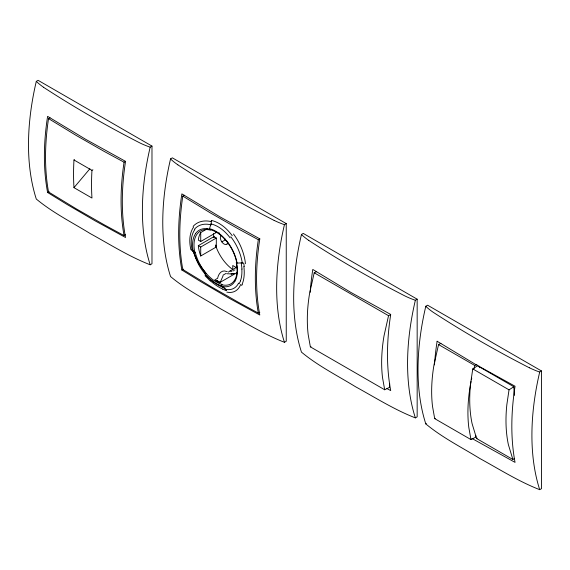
<?xml version="1.0" encoding="UTF-8"?>
<svg xmlns="http://www.w3.org/2000/svg" width="570" height="570" viewBox="0 0 570 570"><rect width="100%" height="100%" fill="white"/><g stroke="black" fill="none" stroke-linecap="round" stroke-linejoin="round"><path stroke-width="0.85" d="M389.68 383.496L389.481 387.351L384.693 389.773L310.365 346.859L308.185 334.618A146.447 84.552 -60 0 1 309.681 292.93L314.213 272.788L316.599 271.577M475.836 435.615L475.758 437.161L470.97 439.584L434.703 418.644L432.523 406.41A146.447 84.552 -60 0 1 434.019 364.714L438.551 344.579L440.938 343.368M479.363 367.721L479.441 366.175M221.908 284.558L221.709 286.069L224.751 288.292A6.776 5.03 -72.1 0 1 226.44 290.636L222.535 289.218M514.304 395.445L513.819 386.745L477.553 365.805L472.765 368.911L470.585 383.667A146.447 84.552 -60 0 0 472.088 423.624L476.613 438.537L512.879 459.477L514.375 458.508M513.819 386.745L509.031 389.844L506.851 404.6A146.447 84.552 -60 0 0 508.355 444.564L512.879 459.477M470.3 385.655L471.055 381.508M471.39 379.841L471.739 378.166M390.635 314.647L388.541 315.702L384.023 335.844A146.447 84.552 -60 0 0 382.513 377.54L384.693 389.773M473.919 368.904L474.817 365.512L476.905 364.451M220.348 282.036L223.055 275.837M240.59 280.86L239.136 283.76M217.797 277.569C218.702 273.308 222.222 269.304 226.867 271.612L227.266 271.598M241.644 285.584L242.186 284.601M92.903 169.767L91.962 170.352A240.747 138.995 -60 0 0 91.962 198.039L73.979 187.658L89.882 168.777M234.491 270.23L234.94 269.866M476.613 438.537L477.211 438.152M73.979 187.658A240.747 138.995 -60 0 1 73.979 159.971L74.449 159.678M227.01 244.046L227.679 243.647M36.295 81.36L38.09 80.327L151.983 146.084L151.983 263.753L150.188 264.793C129.19 256.6 110.01 244.423 90.295 233.607C72.119 222.435 52.739 212.717 36.295 199.037A241.082 139.194 -60 0 1 36.295 81.36A78.24 45.172 0 0 0 43.598 87.288M125.521 234.733L124.061 235.574L104.096 224.744L76.409 208.926L48.528 191.969A241.017 139.151 -60 0 1 48.528 118.596L49.989 117.755M47.609 192.503A241.046 139.166 -60 0 1 47.609 116.358L85.728 139.344L125.542 161.353A241.046 139.166 -60 0 0 125.535 237.49L95.204 220.896L66.968 204.409L47.616 192.496L49.148 191.613M48.528 118.596L76.409 135.56L104.096 151.371L124.061 162.201L125.521 161.36M43.555 87.31C74.634 107.552 106.875 126.027 139.885 142.928A78.254 45.18 0 0 0 150.145 147.16L151.983 146.084M259.827 312.225L258.324 313.087L238.353 302.257L210.665 286.446L182.792 269.482A241.017 139.151 -60 0 1 182.792 196.116L184.302 195.246M216.315 231.94L216.315 232.496L200.726 241.495L198.332 240.113A30.502 17.613 60 0 1 200.726 232.574L207.409 228.72M198.324 245.642L213.907 236.643L216.308 238.032L216.308 246.988L200.718 255.987A30.502 17.613 60 0 1 198.324 245.642L200.718 247.031L216.308 238.032M221.808 241.894L225.407 239.813L224.658 238.545M181.873 270.016A241.046 139.166 -60 0 1 181.873 193.878L219.984 216.864L259.806 238.866A241.046 139.166 -60 0 0 259.799 315.011L229.468 298.409L201.224 281.922L181.873 270.016L183.412 269.126M182.792 196.116L210.665 213.073L238.353 228.884L258.324 239.721L259.827 238.851M286.247 223.597L284.451 224.637A241.082 139.194 -60 0 0 284.451 342.306C262.008 333.507 241.53 320.404 220.49 308.769C203.69 298.324 185.692 289.375 170.558 276.55A241.082 139.194 -60 0 1 170.558 158.88L172.354 157.84L286.247 223.597L286.247 341.266L284.451 342.306M217.768 278.189L214.776 279.92A30.502 17.613 60 0 0 219.571 282.684L237.555 272.303M223.02 275.16L226.012 273.429M228.264 272.132L236.358 267.458L236.358 266.959M417.162 299.179L415.366 300.219A241.082 139.194 -60 0 0 415.366 417.888C394.362 409.702 375.188 397.511 355.473 386.709C337.29 375.537 317.91 365.826 301.466 352.132A241.082 139.194 -60 0 1 301.466 234.462L303.269 233.422L417.162 299.179L417.162 416.848L415.366 417.888M425.804 423.916A241.082 139.194 -60 0 1 425.804 306.247L427.607 305.207L541.5 370.963L541.5 488.64L539.705 489.673C518.707 481.486 499.527 469.302 479.812 458.494C461.629 447.322 442.256 437.603 425.804 423.916L426.481 423.531M541.5 370.963L539.705 372.003A241.082 139.194 -60 0 0 539.705 489.673M310.365 346.859L310.964 346.553M434.703 418.644L435.302 418.344M233.721 270.686L232.824 270.971M231.399 273.921L226.832 273.735M195.011 252.147L193.636 252.246L192.332 250.636A6.783 2.893 -13.3 0 0 190.914 249.781A39.337 25.251 53.5 0 1 193.629 227.01M244.245 266.546L243.739 263.148A6.783 2.629 -10 0 0 241.238 262.913L236.835 263.098L236.522 262.578M216.657 280.533L218.061 281.117M220.12 282.513L216.636 280.604M224.751 288.292L222.386 287.508M274.149 220.44C241.138 203.547 208.891 185.072 177.819 164.83M529.402 367.807C496.385 350.921 464.151 332.431 433.072 312.196A78.254 45.18 0 0 1 425.74 306.275M386.895 388.548L390.714 390.585A241.046 139.166 -60 0 1 390.714 314.448L350.899 292.446L312.788 269.453A241.046 139.166 -60 0 0 310.18 292.317M91.962 170.352L73.979 159.971M314.213 272.788L388.541 315.702M438.551 344.579L474.817 365.512M472.765 368.911L509.031 389.844M215.709 232.147L216.315 232.496M237.555 268.285L232.76 265.513L232.76 269.539A30.502 17.613 60 0 1 215.581 245.335M230.038 270.686L231.577 271.577M471.889 438.423L515.052 462.377A241.046 139.166 -60 0 1 515.052 386.232L475.238 364.23L437.126 341.245M219.372 281.851L220.141 282.442M308.733 240.412C339.813 260.64 372.046 279.143 405.063 296.022A78.254 45.18 0 0 0 415.323 300.262M227.024 241.545L226.311 240.939M210.23 280.953L205.001 275.673M205.286 274.676L206.44 275.951M225.677 240.212L225.984 240.59M210.173 229.853L209.446 228.884L210.971 224.017A6.783 4.717 -78.2 0 0 211.313 220.483M470.97 439.584L468.789 427.343A146.447 84.552 -60 0 1 470.286 385.655M241.238 262.913L242.029 269.126M200.726 232.574L200.726 241.495M200.718 247.031L200.718 255.987M258.324 313.094A241.017 139.151 -60 0 1 258.324 239.721M218.958 232.767A30.502 17.613 60 0 1 219.265 232.973M213.843 237.697A30.502 17.613 60 0 1 213.586 233.636M233.458 233.949A39.024 23.869 65.2 0 1 245.463 263.682M243.846 266.34A39.615 19.558 66.3 0 1 242.036 284.394M240.711 284.459A38.66 19.914 63.5 0 1 226.824 292.111M230.786 236.764A36.024 21.582 63.8 0 1 242.321 263.212M241.837 269.012A36.031 18.703 64.5 0 1 240.49 280.746M238.609 283.105A36.081 19.23 62.7 0 1 224.986 289.246M222.478 288.969A38.632 19.181 53.8 0 1 210.287 280.711M206.29 273.842A39.031 21.033 55.1 0 1 192.817 250.194M222.293 287.116A35.518 18.133 54.8 0 1 206.604 275.631M206.069 273.5A36.053 19.943 56.3 0 1 193.472 250.878M192.29 250.629A35.418 22.187 55.3 0 1 194.862 229.553M193.116 226.397A38.625 24.517 56.1 0 1 211.527 221.652M211.306 220.433A38.318 24.724 66.6 0 1 232.239 235.724M194.534 229.154A36.081 22.344 57.1 0 1 211.128 224.844M210.964 223.924A35.589 22.508 65.1 0 1 230.109 237.797M236.279 262.514A30.445 16.922 61.6 0 1 234.584 280.29M226.682 241.381A30.459 17.734 61.1 0 1 236.742 262.635M234.534 280.233A30.459 17.2 60.8 0 1 221.951 284.765M205.599 272.645A30.459 17.435 58.9 0 1 195.246 252.204M194.79 252.097A30.445 18.212 58.3 0 1 196.956 234.249A30.459 17.962 59.2 0 1 210.209 230.059M210.138 229.682A30.445 18.226 62.1 0 1 226.646 241.438M221.851 284.337A30.445 16.901 58 0 1 205.563 272.695M234.755 281.452A31.685 17.805 60.9 0 1 221.766 286.332M221.637 285.812A31.571 17.414 57.7 0 1 204.637 273.65M204.701 273.564A31.77 18.14 58.7 0 1 193.942 252.325M193.365 252.182A32.034 19.294 58 0 1 195.645 233.565M195.595 233.501A31.685 18.774 59 0 1 209.496 229.133M209.411 228.684A31.571 19.002 62.4 0 1 226.653 240.989M226.725 240.875A31.77 18.546 61.3 0 1 237.12 263.169M236.529 263.012A32.034 17.663 61.9 0 1 234.833 281.537M227.701 242.585A5.244 3.028 60 0 1 222.728 243.005A5.244 3.028 60 0 1 220.889 235.674M124.061 235.574A241.017 139.151 -60 0 1 124.061 162.208M308.776 240.39A78.24 45.172 0 0 1 301.402 234.484M150.188 264.793A241.082 139.194 -60 0 1 150.188 147.117M434.461 364.928A241.046 139.166 -60 0 1 437.126 341.245M539.662 372.046A78.24 45.172 0 0 1 529.437 367.785M216.308 246.988A30.502 17.613 60 0 1 215.624 244.986M213.971 237.255A30.502 17.613 60 0 1 213.907 236.643M284.409 224.68A78.254 45.18 0 0 1 274.184 220.419M177.861 164.808A78.24 45.172 0 0 1 170.487 158.902M234.412 273.572L231.156 273.949L234.412 273.572"/></g></svg>
